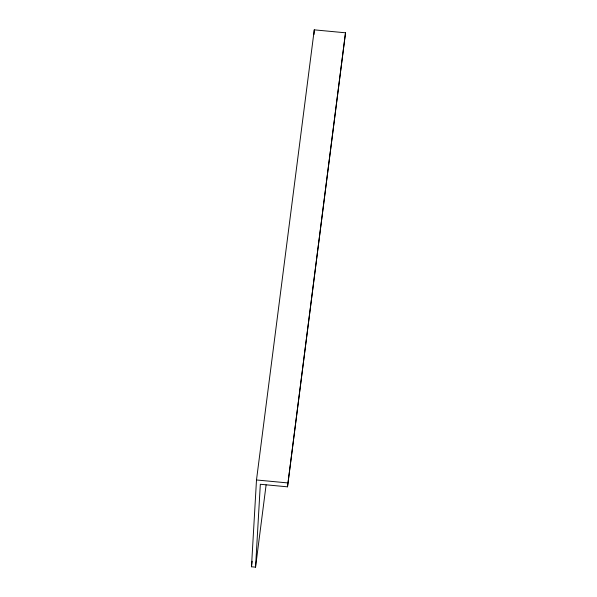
<?xml version="1.0" encoding="UTF-8"?>
<svg xmlns="http://www.w3.org/2000/svg" width="597" height="597" viewBox="0 0 597 597"><rect width="100%" height="100%" fill="white"/><g stroke="black" fill="none" stroke-linecap="round" stroke-linejoin="round"><path stroke-width="0.9" d="M251.486 566.769L256.494 479.973L314.268 29.85L345.514 32.798L287.508 486.831L260.329 484.264L255.546 567.15L251.486 566.769L252.195 561.217M287.508 486.831L345.514 32.798M314.007 34.469L314.268 29.85M255.546 567.15L266.105 484.891M256.494 479.973L287.732 482.921"/></g></svg>
